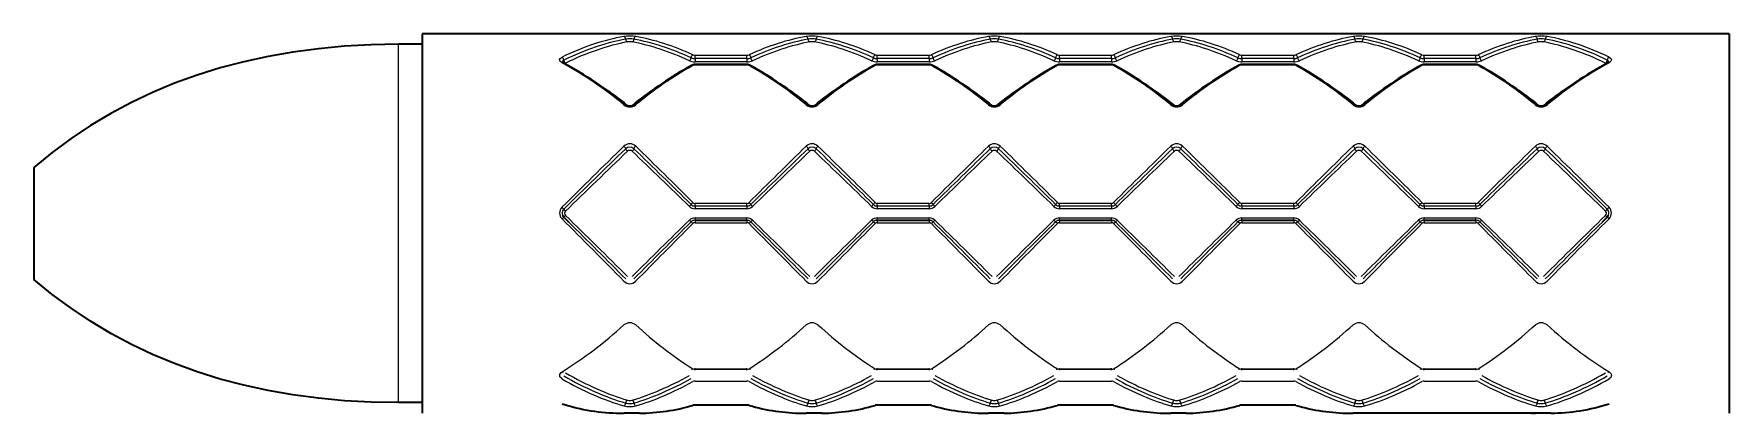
# Model space of a CAD drawing. Extents: x 383 to 866, y 155 to 681.
# Drawn here: x 636.1 to 696.6, y 413.2 to 426.7 of the extents above; entities that cross this region are included whole.
import ezdxf

# ---------------------------------------------------------------- set-up
doc = ezdxf.new("R2010")
doc.units = 0

msp = doc.modelspace()

# ---------------------------------------------------------------- linework, layer by layer
at = {"color": 7, "lineweight": 13, "ltscale": 0.160861}
msp.add_line((649.147, 419.897), (649.147, 426.332), dxfattribs=at)
at = {"color": 7, "lineweight": 35, "ltscale": 0.021251}
for p, q in [((649.997, 426.332), (649.147, 426.332)), ((649.997, 413.532), (649.147, 413.532))]:
    msp.add_line(p, q, dxfattribs=at)
at = {"color": 7, "lineweight": 35, "ltscale": 0.33875}
msp.add_line((649.997, 426.707), (649.997, 413.157), dxfattribs=at)
at = {"color": 7, "lineweight": 35}
msp.add_line((696.597, 426.707), (649.997, 426.707), dxfattribs=at)
at = {"color": 7, "lineweight": 35, "ltscale": 0.000636292}
msp.add_line((649.997, 426.357), (649.997, 426.331), dxfattribs=at)
at = {"color": 7, "lineweight": 35, "ltscale": 0.201769}
msp.add_line((696.597, 426.707), (696.597, 418.636), dxfattribs=at)
at = {"color": 7, "lineweight": 13, "ltscale": 0.000490646}
msp.add_line((655.023, 425.76), (655.041, 425.77), dxfattribs=at)
at = {"color": 7, "lineweight": 13, "ltscale": 0.00027559}
msp.add_line((655.093, 425.658), (655.102, 425.663), dxfattribs=at)
at = {"color": 7, "lineweight": 13, "ltscale": 0.046191}
for p, q in [((659.723, 425.942), (661.571, 425.942)), ((661.571, 425.823), (659.723, 425.823)), ((661.571, 425.705), (659.723, 425.705)), ((661.571, 425.592), (659.723, 425.592)), ((666.223, 425.942), (668.071, 425.942)), ((668.071, 425.823), (666.223, 425.823)), ((668.071, 425.705), (666.223, 425.705)), ((668.071, 425.592), (666.223, 425.592)), ((672.723, 425.942), (674.571, 425.942)), ((674.571, 425.823), (672.723, 425.823)), ((674.571, 425.705), (672.723, 425.705)), ((674.571, 425.592), (672.723, 425.592)), ((679.223, 425.942), (681.071, 425.942)), ((681.071, 425.823), (679.223, 425.823)), ((681.071, 425.705), (679.223, 425.705)), ((681.071, 425.592), (679.223, 425.592)), ((685.723, 425.942), (687.571, 425.942)), ((687.571, 425.823), (685.723, 425.823)), ((687.571, 425.705), (685.723, 425.705)), ((687.571, 425.592), (685.723, 425.592)), ((661.571, 420.65), (659.723, 420.65)), ((661.571, 420.553), (659.723, 420.553)), ((661.571, 420.459), (659.723, 420.459)), ((659.723, 420.133), (661.571, 420.133)), ((668.071, 420.65), (666.223, 420.65)), ((668.071, 420.553), (666.223, 420.553)), ((668.071, 420.459), (666.223, 420.459)), ((666.223, 420.133), (668.071, 420.133)), ((674.571, 420.65), (672.723, 420.65)), ((674.571, 420.553), (672.723, 420.553)), ((674.571, 420.459), (672.723, 420.459)), ((672.723, 420.133), (674.571, 420.133)), ((681.071, 420.65), (679.223, 420.65)), ((681.071, 420.553), (679.223, 420.553)), ((681.071, 420.459), (679.223, 420.459)), ((679.223, 420.133), (681.071, 420.133)), ((687.571, 420.65), (685.723, 420.65)), ((687.571, 420.553), (685.723, 420.553)), ((687.571, 420.459), (685.723, 420.459)), ((685.723, 420.133), (687.571, 420.133)), ((659.723, 419.96), (661.571, 419.96)), ((666.223, 419.96), (668.071, 419.96)), ((672.723, 419.96), (674.571, 419.96)), ((679.223, 419.96), (681.071, 419.96)), ((685.723, 419.96), (687.571, 419.96)), ((659.723, 414.742), (661.571, 414.742)), ((661.571, 414.716), (659.723, 414.716)), ((666.223, 414.742), (668.071, 414.742)), ((668.071, 414.716), (666.223, 414.716)), ((672.723, 414.742), (674.571, 414.742)), ((674.571, 414.716), (672.723, 414.716)), ((679.223, 414.742), (681.071, 414.742)), ((681.071, 414.716), (679.223, 414.716)), ((685.723, 414.742), (687.571, 414.742)), ((687.571, 414.716), (685.723, 414.716)), ((659.723, 414.303), (661.571, 414.303)), ((666.223, 414.303), (668.071, 414.303)), ((672.723, 414.303), (674.571, 414.303)), ((679.223, 414.303), (681.071, 414.303)), ((685.723, 414.303), (687.571, 414.303))]:
    msp.add_line(p, q, dxfattribs=at)
at = {"color": 7, "lineweight": 13, "ltscale": 0.002993}
for p, q in [((659.723, 425.822), (659.723, 425.942)), ((661.571, 425.822), (661.571, 425.942)), ((666.223, 425.822), (666.223, 425.942)), ((668.071, 425.822), (668.071, 425.942)), ((672.723, 425.822), (672.723, 425.942)), ((674.571, 425.822), (674.571, 425.942)), ((679.223, 425.822), (679.223, 425.942)), ((681.071, 425.822), (681.071, 425.942)), ((685.723, 425.822), (685.723, 425.942)), ((687.571, 425.822), (687.571, 425.942))]:
    msp.add_line(p, q, dxfattribs=at)
at = {"color": 7, "lineweight": 13, "ltscale": 0.002954}
for p, q in [((659.723, 425.823), (659.723, 425.705)), ((661.571, 425.823), (661.571, 425.705)), ((666.223, 425.823), (666.223, 425.705)), ((668.071, 425.823), (668.071, 425.705)), ((672.723, 425.823), (672.723, 425.705)), ((674.571, 425.823), (674.571, 425.705)), ((679.223, 425.823), (679.223, 425.705)), ((681.071, 425.823), (681.071, 425.705)), ((685.723, 425.823), (685.723, 425.705)), ((687.571, 425.823), (687.571, 425.705))]:
    msp.add_line(p, q, dxfattribs=at)
at = {"color": 7, "lineweight": 13, "ltscale": 0.000361633}
for p, q in [((659.723, 425.607), (659.723, 425.592)), ((661.571, 425.607), (661.571, 425.592)), ((666.223, 425.607), (666.223, 425.592)), ((668.071, 425.607), (668.071, 425.592)), ((672.723, 425.607), (672.723, 425.592)), ((674.571, 425.607), (674.571, 425.592)), ((679.223, 425.607), (679.223, 425.592)), ((681.071, 425.607), (681.071, 425.592)), ((685.723, 425.607), (685.723, 425.592)), ((687.571, 425.607), (687.571, 425.592))]:
    msp.add_line(p, q, dxfattribs=at)
at = {"color": 7, "lineweight": 35, "ltscale": 0.046191}
for p, q in [((661.571, 425.607), (659.723, 425.607)), ((668.071, 425.607), (666.223, 425.607)), ((674.571, 425.607), (672.723, 425.607)), ((681.071, 425.607), (679.223, 425.607)), ((687.571, 425.607), (685.723, 425.607)), ((659.723, 420.048), (661.571, 420.048)), ((666.223, 420.048), (668.071, 420.048)), ((672.723, 420.048), (674.571, 420.048)), ((679.223, 420.048), (681.071, 420.048)), ((685.723, 420.048), (687.571, 420.048)), ((661.571, 413.445), (659.723, 413.445)), ((668.071, 413.445), (666.223, 413.445)), ((674.571, 413.445), (672.723, 413.445)), ((681.071, 413.445), (679.223, 413.445))]:
    msp.add_line(p, q, dxfattribs=at)
at = {"color": 7, "lineweight": 13, "ltscale": 0.000276926}
msp.add_line((692.191, 425.663), (692.201, 425.658), dxfattribs=at)
at = {"color": 7, "lineweight": 13, "ltscale": 0.000491985}
msp.add_line((692.253, 425.77), (692.27, 425.76), dxfattribs=at)
at = {"color": 7, "lineweight": 13, "ltscale": 0.000250542}
for p, q in [((657.307, 424.144), (657.315, 424.15)), ((663.807, 424.144), (663.815, 424.15)), ((670.307, 424.144), (670.315, 424.15)), ((676.807, 424.144), (676.815, 424.15)), ((683.307, 424.144), (683.315, 424.15)), ((689.807, 424.144), (689.815, 424.15))]:
    msp.add_line(p, q, dxfattribs=at)
at = {"color": 7, "lineweight": 13, "ltscale": 0.000713361}
for p, q in [((657.34, 424.135), (657.315, 424.15)), ((663.84, 424.135), (663.815, 424.15)), ((670.34, 424.135), (670.315, 424.15)), ((676.84, 424.135), (676.815, 424.15)), ((683.34, 424.135), (683.315, 424.15)), ((689.84, 424.135), (689.815, 424.15))]:
    msp.add_line(p, q, dxfattribs=at)
at = {"color": 7, "lineweight": 13, "ltscale": 0.000712056}
for p, q in [((657.478, 424.15), (657.454, 424.135)), ((663.978, 424.15), (663.954, 424.135)), ((670.478, 424.15), (670.454, 424.135)), ((676.978, 424.15), (676.954, 424.135)), ((683.478, 424.15), (683.454, 424.135)), ((689.978, 424.15), (689.954, 424.135))]:
    msp.add_line(p, q, dxfattribs=at)
at = {"color": 7, "lineweight": 13, "ltscale": 0.000251807}
for p, q in [((657.486, 424.144), (657.478, 424.15)), ((663.986, 424.144), (663.978, 424.15)), ((670.486, 424.144), (670.478, 424.15)), ((676.986, 424.144), (676.978, 424.15)), ((683.486, 424.144), (683.478, 424.15)), ((689.986, 424.144), (689.978, 424.15))]:
    msp.add_line(p, q, dxfattribs=at)
at = {"color": 7, "lineweight": 35, "ltscale": 0.099999}
msp.add_line((636.147, 421.932), (636.147, 417.932), dxfattribs=at)
at = {"color": 7, "lineweight": 13, "ltscale": 0.002161}
msp.add_line((654.979, 420.099), (655.04, 420.159), dxfattribs=at)
at = {"color": 7, "lineweight": 13, "ltscale": 0.000646386}
msp.add_line((655.04, 420.443), (655.023, 420.423), dxfattribs=at)
at = {"color": 7, "lineweight": 35, "ltscale": 0.000645815}
msp.add_line((655.04, 420.159), (655.023, 420.178), dxfattribs=at)
at = {"color": 7, "lineweight": 35, "ltscale": 0.006178}
msp.add_line((655.04, 420.159), (655.216, 419.985), dxfattribs=at)
at = {"color": 7, "lineweight": 13, "ltscale": 0.002423}
for p, q in [((659.723, 420.553), (659.723, 420.65)), ((661.571, 420.553), (661.571, 420.65)), ((666.223, 420.553), (666.223, 420.65)), ((668.071, 420.553), (668.071, 420.65)), ((672.723, 420.553), (672.723, 420.65)), ((674.571, 420.553), (674.571, 420.65)), ((679.223, 420.553), (679.223, 420.65)), ((681.071, 420.553), (681.071, 420.65)), ((685.723, 420.553), (685.723, 420.65)), ((687.571, 420.553), (687.571, 420.65))]:
    msp.add_line(p, q, dxfattribs=at)
at = {"color": 7, "lineweight": 13, "ltscale": 0.002366}
for p, q in [((659.723, 420.554), (659.723, 420.459)), ((661.571, 420.554), (661.571, 420.459)), ((666.223, 420.554), (666.223, 420.459)), ((668.071, 420.554), (668.071, 420.459)), ((672.723, 420.554), (672.723, 420.459)), ((674.571, 420.554), (674.571, 420.459)), ((679.223, 420.554), (679.223, 420.459)), ((681.071, 420.554), (681.071, 420.459)), ((685.723, 420.554), (685.723, 420.459)), ((687.571, 420.554), (687.571, 420.459))]:
    msp.add_line(p, q, dxfattribs=at)
at = {"color": 7, "lineweight": 13, "ltscale": 0.002132}
for p, q in [((659.723, 420.048), (659.723, 420.133)), ((661.571, 420.048), (661.571, 420.133)), ((666.223, 420.048), (666.223, 420.133)), ((668.071, 420.048), (668.071, 420.133)), ((672.723, 420.048), (672.723, 420.133)), ((674.571, 420.048), (674.571, 420.133)), ((679.223, 420.048), (679.223, 420.133)), ((681.071, 420.048), (681.071, 420.133)), ((685.723, 420.048), (685.723, 420.133)), ((687.571, 420.048), (687.571, 420.133))]:
    msp.add_line(p, q, dxfattribs=at)
at = {"color": 7, "lineweight": 35, "ltscale": 0.006177}
msp.add_line((692.078, 419.985), (692.253, 420.159), dxfattribs=at)
at = {"color": 7, "lineweight": 13, "ltscale": 0.000647399}
msp.add_line((692.27, 420.423), (692.253, 420.443), dxfattribs=at)
at = {"color": 7, "lineweight": 35, "ltscale": 0.000646829}
msp.add_line((692.27, 420.178), (692.253, 420.159), dxfattribs=at)
at = {"color": 7, "lineweight": 13, "ltscale": 0.002162}
msp.add_line((692.315, 420.099), (692.253, 420.159), dxfattribs=at)
at = {"color": 7, "lineweight": 13, "ltscale": 0.159136}
msp.add_line((649.147, 413.532), (649.147, 419.897), dxfattribs=at)
at = {"color": 7, "lineweight": 13, "ltscale": 0.002172}
for p, q in [((659.582, 419.99), (659.52, 420.051)), ((666.082, 419.99), (666.02, 420.051)), ((672.582, 419.99), (672.52, 420.051)), ((679.082, 419.99), (679.02, 420.051)), ((685.582, 419.99), (685.52, 420.051))]:
    msp.add_line(p, q, dxfattribs=at)
at = {"color": 7, "lineweight": 13, "ltscale": 0.0022}
msp.add_line((659.644, 419.927), (659.582, 419.99), dxfattribs=at)
at = {"color": 7, "lineweight": 13, "ltscale": 0.00219}
for p, q in [((659.723, 420.048), (659.723, 419.96)), ((661.571, 420.048), (661.571, 419.96)), ((666.223, 420.048), (666.223, 419.96)), ((668.071, 420.048), (668.071, 419.96)), ((672.723, 420.048), (672.723, 419.96)), ((674.571, 420.048), (674.571, 419.96)), ((679.223, 420.048), (679.223, 419.96)), ((681.071, 420.048), (681.071, 419.96)), ((685.723, 420.048), (685.723, 419.96)), ((687.571, 420.048), (687.571, 419.96))]:
    msp.add_line(p, q, dxfattribs=at)
at = {"color": 7, "lineweight": 13, "ltscale": 0.002202}
for p, q in [((661.649, 419.927), (661.711, 419.99)), ((668.149, 419.927), (668.211, 419.99)), ((674.649, 419.927), (674.711, 419.99)), ((681.149, 419.927), (681.211, 419.99)), ((687.649, 419.927), (687.711, 419.99))]:
    msp.add_line(p, q, dxfattribs=at)
at = {"color": 7, "lineweight": 13, "ltscale": 0.002171}
for p, q in [((661.711, 419.99), (661.773, 420.051)), ((668.211, 419.99), (668.273, 420.051)), ((674.711, 419.99), (674.773, 420.051)), ((681.211, 419.99), (681.273, 420.051)), ((687.711, 419.99), (687.773, 420.051))]:
    msp.add_line(p, q, dxfattribs=at)
at = {"color": 7, "lineweight": 13, "ltscale": 0.002201}
for p, q in [((666.144, 419.927), (666.082, 419.99)), ((672.644, 419.927), (672.582, 419.99)), ((679.144, 419.927), (679.082, 419.99)), ((685.644, 419.927), (685.582, 419.99))]:
    msp.add_line(p, q, dxfattribs=at)
at = {"color": 7, "lineweight": 35, "ltscale": 0.13698}
msp.add_line((696.597, 418.636), (696.597, 413.157), dxfattribs=at)
at = {"color": 7, "lineweight": 13, "ltscale": 0.000469971}
for p, q in [((659.723, 414.742), (659.723, 414.761)), ((661.571, 414.742), (661.571, 414.761)), ((666.223, 414.742), (666.223, 414.761)), ((668.071, 414.742), (668.071, 414.761)), ((672.723, 414.742), (672.723, 414.761)), ((674.571, 414.742), (674.571, 414.761)), ((679.223, 414.742), (679.223, 414.761)), ((681.071, 414.742), (681.071, 414.761)), ((685.723, 414.742), (685.723, 414.761)), ((687.571, 414.742), (687.571, 414.761))]:
    msp.add_line(p, q, dxfattribs=at)
at = {"color": 7, "lineweight": 13, "ltscale": 0.000506592}
for p, q in [((659.723, 414.696), (659.723, 414.716)), ((661.571, 414.696), (661.571, 414.716)), ((666.223, 414.696), (666.223, 414.716)), ((668.071, 414.696), (668.071, 414.716)), ((672.723, 414.696), (672.723, 414.716)), ((674.571, 414.696), (674.571, 414.716)), ((679.223, 414.696), (679.223, 414.716)), ((681.071, 414.696), (681.071, 414.716)), ((685.723, 414.696), (685.723, 414.716)), ((687.571, 414.696), (687.571, 414.716))]:
    msp.add_line(p, q, dxfattribs=at)
at = {"color": 7, "lineweight": 13, "ltscale": 0.003365}
for p, q in [((657.053, 413.157), (657.188, 413.158)), ((663.553, 413.157), (663.688, 413.158)), ((670.053, 413.157), (670.188, 413.158)), ((676.553, 413.157), (676.688, 413.158)), ((683.053, 413.157), (683.188, 413.158))]:
    msp.add_line(p, q, dxfattribs=at)
at = {"color": 7, "lineweight": 35, "ltscale": 0.003414}
for p, q in [((657.053, 413.157), (657.19, 413.158)), ((663.553, 413.157), (663.69, 413.158)), ((670.053, 413.157), (670.19, 413.158)), ((676.553, 413.157), (676.69, 413.158)), ((683.053, 413.157), (683.19, 413.158)), ((689.553, 413.157), (689.69, 413.158))]:
    msp.add_line(p, q, dxfattribs=at)
at = {"color": 7, "lineweight": 35, "ltscale": 0.003415}
for p, q in [((657.74, 413.157), (657.604, 413.158)), ((664.24, 413.157), (664.104, 413.158)), ((670.74, 413.157), (670.604, 413.158)), ((677.24, 413.157), (677.104, 413.158)), ((683.74, 413.157), (683.604, 413.158)), ((690.24, 413.157), (690.104, 413.158))]:
    msp.add_line(p, q, dxfattribs=at)
at = {"color": 7, "lineweight": 13, "ltscale": 0.003366}
for p, q in [((657.606, 413.158), (657.74, 413.157)), ((664.106, 413.158), (664.24, 413.157)), ((670.606, 413.158), (670.74, 413.157)), ((677.106, 413.158), (677.24, 413.157)), ((683.606, 413.158), (683.74, 413.157))]:
    msp.add_line(p, q, dxfattribs=at)
at = {"color": 7, "lineweight": 35, "ltscale": 0.1625}
msp.add_line((690.24, 413.157), (683.74, 413.157), dxfattribs=at)
at = {"color": 7, "lineweight": 13}
for points in [[(649.147, 426.332), (647.837, 426.3), (646.548, 426.204), (645.282, 426.04), (644.042, 425.807), (642.833, 425.502), (642.24, 425.322), (641.656, 425.124), (640.892, 424.831), (640.145, 424.505), (639.415, 424.145), (638.553, 423.663), (637.72, 423.133), (636.917, 422.555), (636.147, 421.932)], [(654.979, 425.667), (654.913, 425.721), (654.896, 425.753), (654.894, 425.788), (654.909, 425.822), (654.979, 425.877)], [(692.315, 425.877), (692.369, 425.841), (692.387, 425.819), (692.4, 425.785), (692.396, 425.749), (692.385, 425.726), (692.315, 425.667)], [(654.979, 414.381), (654.907, 414.45), (654.897, 414.532), (654.951, 414.609), (654.979, 414.629)], [(692.315, 414.629), (692.387, 414.556), (692.4, 414.515), (692.396, 414.473), (692.376, 414.433), (692.315, 414.381)]]:
    msp.add_lwpolyline(points, dxfattribs=at)
at = {"color": 7, "lineweight": 35}
for points in [[(649.147, 426.332), (648.174, 426.314), (647.223, 426.263), (646.293, 426.177), (645.385, 426.056), (644.497, 425.902), (643.631, 425.712), (642.787, 425.489), (641.964, 425.231), (641.162, 424.939), (640.381, 424.612), (639.622, 424.252), (638.885, 423.856), (638.168, 423.427), (637.473, 422.963), (636.799, 422.464), (636.147, 421.932)], [(649.147, 413.532), (648.174, 413.549), (647.223, 413.601), (646.293, 413.687), (645.385, 413.807), (644.497, 413.962), (643.631, 414.151), (642.787, 414.374), (641.964, 414.632), (641.162, 414.924), (640.381, 415.251), (639.622, 415.612), (638.885, 416.007), (638.168, 416.437), (637.473, 416.901), (636.799, 417.399), (636.147, 417.932)]]:
    msp.add_lwpolyline(points, dxfattribs=at)
at = {"color": 7, "lineweight": 13}
for centre, radius, start, end in [((657.397, 425.077), 1.551, 82.253, 97.747), ((657.397, 425.477), 1.05, 82.05251, 97.94741), ((657.397, 425.883), 0.543, 81.39138, 98.60853), ((663.897, 425.077), 1.551, 82.253, 97.747), ((663.897, 425.477), 1.05, 82.05251, 97.94741), ((663.897, 425.884), 0.543, 81.38454, 98.61538), ((670.397, 425.077), 1.551, 82.253, 97.747), ((670.397, 425.477), 1.05, 82.05251, 97.94741), ((670.397, 425.883), 0.543, 81.39342, 98.60651), ((676.897, 425.077), 1.551, 82.253, 97.747), ((676.897, 425.477), 1.05, 82.05251, 97.94741), ((676.897, 425.883), 0.543, 81.39342, 98.60651), ((683.397, 425.077), 1.551, 82.253, 97.747), ((683.397, 425.477), 1.05, 82.05251, 97.94741), ((683.397, 425.883), 0.543, 81.39342, 98.60651), ((689.897, 425.077), 1.551, 82.253, 97.747), ((689.897, 425.477), 1.05, 82.05251, 97.94741), ((689.897, 425.883), 0.543, 81.39138, 98.60853), ((654.911, 425.768), 0.129, 0.74084, 58.42019), ((655.003, 425.631), 0.0435, 67.19322, 123.59701), ((648.759, 414.143), 13.096, 49.93946, 61.64339), ((655.06, 425.688), 0.0805, 117.02693, 170.81623), ((655.143, 425.766), 0.12, 182.82252, 245.3125), ((655.171, 425.774), 0.131, 181.75748, 238.04499), ((655.123, 425.607), 0.0588, 120.53989, 144.93104), ((666.102, 414.049), 13.212, 119.26524, 130.02303), ((659.713, 426.204), 0.499, 247.27184, 271.13399), ((659.454, 425.853), 0.128, 301.40753, 358.74276), ((659.709, 425.849), 0.127, 121.02142, 179.76125), ((659.716, 426.169), 0.346, 247.24396, 271.15586), ((659.619, 425.538), 0.0437, 54.89148, 113.02738), ((659.719, 426.138), 0.196, 247.57664, 271.19538), ((659.719, 425.425), 0.167, 88.68098, 116.70605), ((661.575, 426.138), 0.196, 268.80461, 292.42339), ((661.578, 426.169), 0.346, 268.84413, 292.75596), ((661.581, 426.205), 0.5, 268.86268, 292.71121), ((661.574, 425.425), 0.167, 63.29398, 91.31901), ((661.585, 425.849), 0.127, 0.23875, 58.97854), ((661.675, 425.538), 0.0437, 66.97257, 125.10848), ((655.191, 414.049), 13.212, 49.97697, 60.73475), ((661.84, 425.853), 0.128, 181.25708, 238.59105), ((672.602, 414.049), 13.212, 119.26524, 130.02303), ((666.213, 426.204), 0.499, 247.27183, 271.13399), ((665.954, 425.853), 0.128, 301.40753, 358.74276), ((666.209, 425.849), 0.127, 121.02142, 179.76125), ((666.216, 426.169), 0.346, 247.24396, 271.15586), ((666.119, 425.538), 0.0437, 54.89148, 113.02738), ((666.219, 426.138), 0.196, 247.59353, 271.19906), ((666.219, 425.425), 0.167, 88.68518, 116.72405), ((668.075, 426.138), 0.196, 268.80093, 292.40649), ((668.078, 426.169), 0.346, 268.84413, 292.75596), ((668.081, 426.205), 0.5, 268.86268, 292.71121), ((668.074, 425.425), 0.167, 63.29398, 91.31901), ((668.085, 425.849), 0.127, 0.23875, 58.97854), ((668.175, 425.538), 0.0437, 66.97257, 125.10848), ((661.691, 414.049), 13.212, 49.97697, 60.73475), ((668.34, 425.853), 0.128, 181.25708, 238.59105), ((679.102, 414.049), 13.212, 119.26524, 130.02303), ((672.713, 426.204), 0.499, 247.27183, 271.13399), ((672.454, 425.853), 0.128, 301.40753, 358.74276), ((672.709, 425.849), 0.127, 121.02142, 179.76125), ((672.716, 426.169), 0.346, 247.24396, 271.15586), ((672.619, 425.538), 0.0437, 54.89148, 113.02738), ((672.719, 426.138), 0.196, 247.59353, 271.19906), ((672.719, 425.425), 0.167, 88.68098, 116.70606), ((674.575, 426.138), 0.196, 268.80093, 292.40649), ((674.578, 426.169), 0.346, 268.84413, 292.75596), ((674.581, 426.205), 0.5, 268.86268, 292.71121), ((674.574, 425.425), 0.167, 63.29398, 91.31901), ((674.585, 425.849), 0.127, 0.23875, 58.97854), ((674.675, 425.538), 0.0437, 66.97257, 125.10848), ((668.191, 414.049), 13.212, 49.97697, 60.73475), ((674.84, 425.853), 0.128, 181.25708, 238.59105), ((685.602, 414.049), 13.212, 119.26524, 130.02303), ((679.213, 426.204), 0.499, 247.27183, 271.13399), ((678.954, 425.853), 0.128, 301.40754, 358.74276), ((679.209, 425.849), 0.127, 121.02142, 179.76125), ((679.216, 426.169), 0.346, 247.24395, 271.15586), ((679.119, 425.538), 0.0437, 54.89148, 113.02738), ((679.219, 426.138), 0.196, 247.59353, 271.19906), ((679.219, 425.425), 0.167, 88.68098, 116.70606), ((681.075, 426.138), 0.196, 268.80461, 292.42339), ((681.078, 426.169), 0.346, 268.84413, 292.75597), ((681.081, 426.204), 0.499, 268.86611, 292.72736), ((681.074, 425.425), 0.167, 63.29398, 91.31901), ((681.085, 425.849), 0.127, 0.23875, 58.97853), ((681.175, 425.538), 0.0437, 66.97257, 125.10848), ((674.691, 414.049), 13.212, 49.97697, 60.73475), ((681.34, 425.853), 0.128, 181.25708, 238.59105), ((692.102, 414.049), 13.212, 119.26524, 130.02303), ((685.713, 426.204), 0.499, 247.27183, 271.13399), ((685.454, 425.853), 0.128, 301.40754, 358.74276), ((685.709, 425.849), 0.127, 121.02143, 179.76125), ((685.716, 426.169), 0.346, 247.24395, 271.15586), ((685.619, 425.538), 0.0437, 54.89148, 113.02738), ((685.719, 426.138), 0.196, 247.59353, 271.19906), ((685.719, 425.425), 0.167, 88.68098, 116.70606), ((687.575, 426.138), 0.196, 268.80093, 292.4065), ((687.578, 426.169), 0.346, 268.84413, 292.75597), ((687.581, 426.205), 0.5, 268.86339, 292.71462), ((687.574, 425.425), 0.167, 63.29397, 91.31901), ((687.585, 425.849), 0.127, 0.23875, 58.97853), ((687.675, 425.538), 0.0437, 66.97257, 125.10848), ((681.191, 414.049), 13.212, 49.97697, 60.73475), ((687.84, 425.853), 0.128, 181.25708, 238.59105), ((698.535, 414.143), 13.096, 118.35659, 130.06054), ((692.122, 425.774), 0.131, 301.95557, 358.24258), ((692.151, 425.766), 0.12, 294.6875, 357.17749), ((692.171, 425.607), 0.0588, 35.00229, 59.39543), ((692.382, 425.768), 0.129, 121.57981, 179.25916), ((692.235, 425.69), 0.078, 5.16678, 63.53593), ((692.291, 425.631), 0.0435, 56.40288, 112.80671), ((648.89, 413.642), 13.469, 51.27581, 56.03312), ((665.904, 413.642), 13.469, 123.96602, 128.7242), ((655.39, 413.642), 13.469, 51.27579, 56.03407), ((672.404, 413.642), 13.469, 123.96602, 128.7242), ((661.89, 413.642), 13.469, 51.27579, 56.03407), ((678.904, 413.642), 13.469, 123.96602, 128.7242), ((668.39, 413.642), 13.469, 51.27579, 56.03407), ((685.404, 413.642), 13.469, 123.96602, 128.7242), ((674.89, 413.642), 13.469, 51.27579, 56.03407), ((691.904, 413.642), 13.469, 123.96602, 128.7242), ((681.39, 413.642), 13.469, 51.27579, 56.03407), ((698.404, 413.642), 13.469, 123.96702, 128.72418), ((657.397, 424.438), 0.344, 232.42843, 307.57157), ((663.897, 424.438), 0.344, 232.42843, 307.57157), ((670.397, 424.438), 0.344, 232.42843, 307.57157), ((676.897, 424.438), 0.344, 232.42843, 307.57157), ((683.397, 424.438), 0.344, 232.42843, 307.57157), ((689.897, 424.438), 0.344, 232.42843, 307.57157), ((850.925, 224.352), 277.262, 134.32701, 134.96869), ((881.549, 190.875), 322.502, 134.06635, 134.61561), ((657.397, 422.472), 0.306, 46.82509, 133.17615), ((657.397, 422.447), 0.214, 47.22975, 132.77147), ((657.397, 422.425), 0.12, 47.47434, 132.52566), ((434.217, 191.873), 321.109, 45.42564, 45.93446), ((464.776, 225.273), 275.969, 45.07947, 45.67404), ((856.493, 225.299), 275.933, 134.32593, 134.92058), ((886.995, 191.956), 320.992, 134.06544, 134.57447), ((663.897, 422.472), 0.306, 46.82509, 133.17615), ((663.897, 422.447), 0.214, 47.22975, 132.77147), ((440.717, 191.873), 321.109, 45.42564, 45.93446), ((471.276, 225.273), 275.969, 45.07947, 45.67404), ((862.993, 225.299), 275.933, 134.32593, 134.92058), ((893.495, 191.956), 320.992, 134.06544, 134.57447), ((670.397, 422.472), 0.306, 46.82509, 133.17615), ((670.397, 422.447), 0.214, 47.22975, 132.77147), ((670.397, 422.425), 0.12, 47.47434, 132.52566), ((447.217, 191.873), 321.109, 45.42564, 45.93446), ((477.776, 225.273), 275.969, 45.07947, 45.67404), ((869.493, 225.299), 275.933, 134.32593, 134.92058), ((899.995, 191.956), 320.992, 134.06544, 134.57447), ((676.897, 422.472), 0.306, 46.82509, 133.17615), ((676.897, 422.447), 0.214, 47.23585, 132.76537), ((676.897, 422.425), 0.12, 47.47576, 132.52423), ((453.717, 191.873), 321.109, 45.42563, 45.93446), ((484.276, 225.273), 275.969, 45.07947, 45.67404), ((875.993, 225.299), 275.933, 134.32593, 134.92058), ((906.495, 191.956), 320.992, 134.06544, 134.57447), ((683.397, 422.472), 0.306, 46.82509, 133.17615), ((683.397, 422.447), 0.214, 47.23585, 132.76537), ((683.397, 422.425), 0.12, 47.47576, 132.52423), ((460.217, 191.873), 321.109, 45.42563, 45.93446), ((490.776, 225.273), 275.969, 45.07947, 45.67404), ((882.493, 225.299), 275.933, 134.32593, 134.92058), ((912.995, 191.956), 320.992, 134.06544, 134.57447), ((689.897, 422.472), 0.306, 46.82509, 133.17615), ((689.897, 422.447), 0.214, 47.23585, 132.76537), ((689.897, 422.425), 0.12, 47.47576, 132.52423), ((465.735, 190.864), 322.517, 45.38441, 45.93365), ((496.351, 224.334), 277.287, 45.03135, 45.67297), ((924.234, 144.179), 385.636, 133.80054, 134.25786), ((391.846, 145.512), 383.785, 45.77641, 46.20033), ((929.412, 145.549), 383.733, 133.79965, 134.22363), ((663.897, 422.425), 0.12, 47.46958, 132.53042), ((398.346, 145.512), 383.785, 45.77641, 46.20033), ((935.912, 145.549), 383.733, 133.79965, 134.22363), ((404.846, 145.512), 383.785, 45.77641, 46.20033), ((942.412, 145.549), 383.733, 133.79965, 134.22363), ((411.346, 145.512), 383.785, 45.77641, 46.20033), ((948.912, 145.549), 383.733, 133.79965, 134.22363), ((417.846, 145.512), 383.785, 45.77641, 46.20033), ((955.412, 145.549), 383.733, 133.79965, 134.22363), ((423.151, 144.273), 385.505, 45.74214, 46.19962), ((655.187, 420.306), 0.294, 135.16126, 224.84579), ((654.634, 420.136), 0.51, 36.99345, 47.49211), ((655.181, 420.301), 0.199, 142.07623, 201.27539), ((655.18, 420.301), 0.199, 141.99859, 201.32253), ((655.535, 420.838), 0.634, 218.60082, 226.93807), ((654.542, 420.737), 0.764, 310.80407, 317.20574), ((655.178, 420.296), 0.109, 134.0681, 225.93843), ((461.2, 221.385), 277.727, 45.07794, 45.71921), ((659.192, 420.901), 0.486, 312.37829, 323.43251), ((659.723, 420.75), 0.291, 225.90384, 270.08186), ((659.723, 419.843), 0.29, 89.92458, 134.23001), ((659.922, 420.373), 0.416, 131.87661, 144.96837), ((659.723, 420.754), 0.201, 225.44437, 270.01563), ((659.723, 420.762), 0.112, 225.02452, 269.95594), ((661.571, 420.762), 0.112, 270.04407, 314.976), ((661.571, 420.754), 0.201, 269.98438, 314.55575), ((661.571, 420.75), 0.291, 269.91809, 314.09592), ((661.571, 419.843), 0.29, 45.77065, 90.07565), ((661.371, 420.373), 0.416, 35.03208, 48.12397), ((662.102, 420.901), 0.486, 216.56738, 227.62171), ((665.692, 420.901), 0.486, 312.3783, 323.43251), ((666.223, 420.75), 0.291, 225.90384, 270.08186), ((666.223, 419.843), 0.29, 89.9243, 134.22915), ((666.422, 420.373), 0.416, 131.87661, 144.96837), ((666.223, 420.754), 0.201, 225.44437, 270.01563), ((666.223, 420.762), 0.112, 225.02452, 269.95594), ((668.071, 420.762), 0.112, 270.04407, 314.976), ((668.071, 420.754), 0.201, 269.98438, 314.55575), ((668.071, 420.75), 0.291, 269.91809, 314.09592), ((668.071, 419.843), 0.29, 45.77065, 90.07565), ((667.871, 420.373), 0.416, 35.03209, 48.12396), ((668.602, 420.901), 0.486, 216.56739, 227.62171), ((672.192, 420.901), 0.486, 312.3783, 323.43251), ((672.723, 420.75), 0.291, 225.90384, 270.08186), ((672.723, 419.843), 0.29, 89.9243, 134.22915), ((672.922, 420.373), 0.416, 131.87661, 144.96837), ((672.723, 420.754), 0.201, 225.44437, 270.01563), ((672.723, 420.762), 0.112, 225.02452, 269.95594), ((674.571, 420.762), 0.112, 270.04407, 314.976), ((674.571, 420.754), 0.201, 269.98438, 314.55575), ((674.571, 420.75), 0.291, 269.91809, 314.09592), ((674.571, 419.843), 0.29, 45.77065, 90.07565), ((674.371, 420.373), 0.416, 35.03209, 48.12396), ((675.102, 420.901), 0.486, 216.56739, 227.62171), ((678.692, 420.901), 0.486, 312.3783, 323.43251), ((679.223, 420.75), 0.291, 225.90384, 270.08186), ((679.223, 419.843), 0.29, 89.9243, 134.22915), ((679.422, 420.373), 0.416, 131.87661, 144.96837), ((679.223, 420.754), 0.201, 225.44437, 270.01563), ((679.223, 420.762), 0.112, 225.02452, 269.95594), ((681.071, 420.762), 0.112, 270.04407, 314.976), ((681.071, 420.754), 0.201, 269.98438, 314.55575), ((681.071, 420.75), 0.291, 269.91809, 314.09592), ((681.071, 419.843), 0.29, 45.77064, 90.07565), ((680.871, 420.373), 0.416, 35.03209, 48.12396), ((681.602, 420.901), 0.486, 216.56739, 227.62171), ((685.192, 420.901), 0.486, 312.3783, 323.4325), ((685.723, 420.75), 0.291, 225.90384, 270.08186), ((685.723, 419.843), 0.29, 89.9243, 134.22915), ((685.922, 420.373), 0.416, 131.87661, 144.96836), ((685.723, 420.754), 0.201, 225.44437, 270.01563), ((685.723, 420.762), 0.112, 225.02452, 269.95594), ((687.571, 420.762), 0.112, 270.04407, 314.976), ((687.571, 420.754), 0.201, 269.98438, 314.55575), ((687.571, 420.75), 0.291, 269.91809, 314.09592), ((687.571, 419.843), 0.29, 45.77064, 90.07565), ((687.371, 420.373), 0.416, 35.03209, 48.12396), ((688.102, 420.901), 0.486, 216.56739, 227.62171), ((886.097, 221.381), 277.733, 134.28081, 134.92205), ((691.758, 420.838), 0.634, 313.06204, 321.39926), ((692.115, 420.296), 0.109, 314.06265, 45.93088), ((692.752, 420.737), 0.764, 222.79433, 229.19604), ((692.656, 420.139), 0.505, 132.43947, 143.04449), ((692.113, 420.301), 0.199, 338.72475, 37.92332), ((692.114, 420.301), 0.199, 338.67756, 38.00139), ((692.107, 420.306), 0.294, 315.15368, 44.8297), ((380.023, 145.611), 388.516, 44.48814, 44.95117), ((429.196, 191.651), 321.281, 44.77869, 45.29175), ((852.201, 222.792), 275.748, 134.32736, 134.9236), ((885.673, 191.576), 321.387, 134.70718, 135.22126), ((932.183, 148.168), 384.878, 135.08204, 135.51343), ((659.723, 419.848), 0.2, 89.99713, 134.71386), ((659.723, 419.849), 0.111, 90.07324, 135.19743), ((661.571, 419.848), 0.2, 45.28622, 90.00287), ((661.57, 419.849), 0.111, 44.80308, 89.92676), ((389.114, 148.171), 384.873, 44.48658, 44.91797), ((435.645, 191.601), 321.352, 44.77873, 45.29287), ((469.092, 222.792), 275.748, 45.07631, 45.67255), ((858.706, 222.788), 275.754, 134.32746, 134.92368), ((892.165, 191.584), 321.376, 134.70716, 135.22126), ((938.666, 148.185), 384.853, 135.08203, 135.51344), ((666.223, 419.848), 0.2, 89.99713, 134.71386), ((666.223, 419.849), 0.111, 90.07324, 135.19743), ((668.071, 419.848), 0.2, 45.28622, 90.00287), ((668.07, 419.849), 0.111, 44.80308, 89.92676), ((395.614, 148.171), 384.873, 44.48658, 44.91797), ((442.145, 191.601), 321.352, 44.77873, 45.29287), ((475.592, 222.792), 275.748, 45.07631, 45.67255), ((865.206, 222.788), 275.754, 134.32746, 134.92368), ((898.665, 191.584), 321.376, 134.70716, 135.22126), ((945.166, 148.185), 384.853, 135.08203, 135.51344), ((672.723, 419.848), 0.2, 89.99713, 134.71386), ((672.723, 419.849), 0.111, 90.07324, 135.19743), ((674.571, 419.848), 0.2, 45.28622, 90.00287), ((674.57, 419.849), 0.111, 44.80308, 89.92676), ((402.114, 148.171), 384.873, 44.48658, 44.91797), ((448.645, 191.601), 321.352, 44.77873, 45.29287), ((482.092, 222.792), 275.748, 45.07631, 45.67255), ((871.706, 222.788), 275.754, 134.32746, 134.92368), ((905.165, 191.584), 321.376, 134.70716, 135.22126), ((951.666, 148.185), 384.853, 135.08203, 135.51344), ((679.223, 419.848), 0.2, 89.99713, 134.71386), ((679.223, 419.849), 0.111, 90.07324, 135.19743), ((681.071, 419.848), 0.2, 45.28622, 90.00287), ((681.07, 419.849), 0.111, 44.80308, 89.92676), ((408.614, 148.171), 384.873, 44.48658, 44.91797), ((455.145, 191.601), 321.352, 44.77873, 45.29287), ((488.592, 222.792), 275.748, 45.07631, 45.67255), ((878.197, 222.796), 275.743, 134.32735, 134.9236), ((911.665, 191.584), 321.376, 134.70716, 135.22126), ((958.166, 148.185), 384.853, 135.08203, 135.51344), ((685.723, 419.848), 0.2, 89.99713, 134.71386), ((685.723, 419.849), 0.111, 90.07324, 135.19743), ((687.571, 419.848), 0.2, 45.28622, 90.00287), ((687.57, 419.849), 0.111, 44.80308, 89.92676), ((415.114, 148.171), 384.873, 44.48658, 44.91797), ((461.645, 191.601), 321.352, 44.77873, 45.29287), ((495.092, 222.792), 275.748, 45.07631, 45.67255), ((918.118, 191.631), 321.309, 134.70828, 135.2213), ((967.306, 145.576), 388.565, 135.04888, 135.51184), ((657.397, 418.077), 0.296, 225.06004, 314.94127), ((663.897, 418.077), 0.296, 225.06004, 314.94127), ((670.397, 418.077), 0.296, 225.06004, 314.94127), ((676.897, 418.077), 0.296, 225.06004, 314.94127), ((683.397, 418.077), 0.296, 225.06004, 314.94127), ((689.897, 418.077), 0.296, 225.06004, 314.94127), ((646.566, 427.998), 15.796, 302.18144, 312.25375), ((657.397, 416.06), 0.323, 49.56741, 130.43372), ((668.31, 428.1), 15.927, 227.77653, 237.03822), ((652.984, 428.1), 15.927, 302.96176, 312.22349), ((663.897, 416.06), 0.323, 49.56741, 130.43372), ((674.81, 428.1), 15.927, 227.77653, 237.03822), ((659.484, 428.1), 15.927, 302.96176, 312.22349), ((670.397, 416.06), 0.323, 49.56741, 130.43372), ((681.31, 428.1), 15.927, 227.77653, 237.03824), ((665.984, 428.1), 15.927, 302.96176, 312.22349), ((676.897, 416.06), 0.323, 49.56741, 130.43372), ((687.81, 428.1), 15.927, 227.77653, 237.03824), ((672.484, 428.1), 15.927, 302.96176, 312.22349), ((683.397, 416.06), 0.323, 49.56741, 130.43372), ((694.31, 428.1), 15.927, 227.77653, 237.03824), ((678.984, 428.1), 15.927, 302.96176, 312.22349), ((689.897, 416.06), 0.323, 49.56741, 130.43372), ((700.728, 427.998), 15.796, 227.74625, 237.81853), ((659.614, 414.771), 0.0448, 247.31512, 311.563), ((659.72, 414.865), 0.148, 239.34542, 271.24929), ((661.574, 414.865), 0.148, 268.75065, 300.65502), ((661.68, 414.771), 0.0448, 228.43752, 292.68548), ((666.114, 414.771), 0.0448, 247.31512, 311.563), ((666.22, 414.865), 0.148, 239.34542, 271.24929), ((668.074, 414.865), 0.148, 268.75065, 300.65501), ((668.18, 414.771), 0.0448, 228.43752, 292.68548), ((672.614, 414.771), 0.0448, 247.31512, 311.563), ((672.72, 414.865), 0.148, 239.34542, 271.24929), ((674.574, 414.865), 0.148, 268.75065, 300.65501), ((674.68, 414.771), 0.0448, 228.43752, 292.68548), ((679.114, 414.771), 0.0448, 247.31512, 311.56299), ((679.22, 414.865), 0.148, 239.34543, 271.24929), ((681.074, 414.865), 0.148, 268.75065, 300.65501), ((681.18, 414.771), 0.0448, 228.43752, 292.68548), ((685.614, 414.771), 0.0448, 247.31512, 311.56299), ((685.72, 414.865), 0.148, 239.34543, 271.24929), ((687.574, 414.865), 0.148, 268.75065, 300.65501), ((687.68, 414.771), 0.0448, 228.43752, 292.68548), ((655.008, 414.663), 0.0444, 229.83822, 292.92776), ((659.719, 414.135), 0.167, 88.76543, 116.78337), ((661.574, 414.135), 0.167, 63.21701, 91.2345), ((666.219, 414.135), 0.167, 88.76545, 116.78337), ((668.074, 414.135), 0.167, 63.21701, 91.2345), ((672.719, 414.135), 0.167, 88.76545, 116.78337), ((674.574, 414.135), 0.167, 63.21702, 91.2345), ((679.219, 414.135), 0.167, 88.76545, 116.78337), ((681.074, 414.135), 0.167, 63.21702, 91.2345), ((685.719, 414.135), 0.167, 88.76545, 116.78337), ((687.574, 414.135), 0.167, 63.21702, 91.2345), ((692.286, 414.663), 0.0444, 247.0498, 310.14114), ((657.397, 414.137), 0.639, 256.86296, 283.13736), ((657.397, 413.949), 0.343, 256.29524, 283.70476), ((663.897, 414.137), 0.639, 256.86296, 283.13736), ((663.897, 413.949), 0.343, 256.29524, 283.70476), ((670.397, 414.137), 0.639, 256.85993, 283.14039), ((670.397, 413.949), 0.343, 256.29524, 283.70476), ((676.897, 414.137), 0.639, 256.86296, 283.13736), ((676.897, 413.949), 0.343, 256.29524, 283.70476), ((683.397, 414.137), 0.639, 256.86296, 283.13736), ((683.397, 413.949), 0.343, 256.29524, 283.70476), ((689.897, 414.136), 0.639, 256.84972, 283.15061), ((689.897, 413.949), 0.343, 256.29524, 283.70476), ((657.397, 414.318), 0.929, 256.98634, 283.01399), ((657.397, 404.606), 8.554, 88.59967, 91.40036), ((663.897, 414.318), 0.929, 256.98634, 283.01399), ((663.897, 404.606), 8.554, 88.59967, 91.40036), ((670.397, 414.318), 0.929, 256.98634, 283.01399), ((670.397, 404.606), 8.554, 88.59967, 91.40036), ((676.897, 414.318), 0.929, 256.98634, 283.01399), ((676.897, 404.606), 8.554, 88.59967, 91.40036), ((683.397, 414.318), 0.929, 256.98634, 283.01399), ((683.397, 404.606), 8.554, 88.59967, 91.40036), ((689.897, 414.318), 0.929, 256.98634, 283.01399)]:
    msp.add_arc(centre, radius, start, end, dxfattribs=at)
at = {"color": 7, "lineweight": 35}
for centre, radius, start, end in [((655.058, 425.759), 0.0967, 216.27554, 246.43907), ((648.814, 414.023), 13.198, 50.30771, 61.95096), ((666.043, 413.933), 13.308, 118.94952, 129.65575), ((659.719, 425.352), 0.255, 89.08828, 117.35878), ((661.575, 425.352), 0.255, 62.64781, 90.90053), ((655.25, 413.933), 13.308, 50.34427, 61.05044), ((672.543, 413.933), 13.308, 118.94952, 129.65575), ((666.219, 425.352), 0.255, 89.08828, 117.35878), ((668.075, 425.352), 0.255, 62.64781, 90.90053), ((661.75, 413.933), 13.308, 50.34427, 61.05044), ((679.043, 413.933), 13.308, 118.94952, 129.65575), ((672.719, 425.352), 0.255, 89.08828, 117.35878), ((674.575, 425.352), 0.255, 62.64781, 90.90053), ((668.25, 413.933), 13.308, 50.34427, 61.05043), ((685.543, 413.933), 13.308, 118.94952, 129.65575), ((679.219, 425.352), 0.255, 89.08828, 117.35878), ((681.075, 425.352), 0.255, 62.6478, 90.90053), ((674.75, 413.933), 13.308, 50.34427, 61.05043), ((692.043, 413.933), 13.308, 118.94952, 129.65575), ((685.719, 425.352), 0.255, 89.08828, 117.35878), ((687.575, 425.352), 0.255, 62.6478, 90.90053), ((681.25, 413.933), 13.308, 50.34427, 61.05043), ((698.48, 414.023), 13.198, 118.049, 129.69229), ((692.235, 425.759), 0.0967, 293.56179, 323.72423), ((657.397, 424.386), 0.257, 233.37923, 306.62076), ((663.897, 424.386), 0.257, 233.37923, 306.62076), ((670.397, 424.386), 0.257, 233.37923, 306.62076), ((676.897, 424.386), 0.257, 233.37923, 306.62076), ((683.397, 424.386), 0.257, 233.37923, 306.62076), ((689.897, 424.386), 0.257, 233.37925, 306.62076), ((655.181, 420.301), 0.2, 201.27149, 217.87939), ((692.112, 420.301), 0.2, 322.1206, 338.72861), ((657.117, 420.218), 7.062, 252.37976, 269.48428), ((690.177, 420.218), 7.062, 270.51572, 287.62021), ((657.397, 404.543), 8.618, 88.62306, 91.37695), ((657.687, 420.131), 6.976, 270.441, 286.29453), ((659.718, 413.141), 0.304, 89.10774, 104.13695), ((661.575, 413.141), 0.304, 75.86286, 90.89229), ((663.607, 420.131), 6.976, 253.70543, 269.55899), ((663.897, 404.543), 8.618, 88.62306, 91.37695), ((664.187, 420.131), 6.976, 270.441, 286.29453), ((666.218, 413.141), 0.304, 89.10774, 104.13695), ((668.075, 413.141), 0.304, 75.86286, 90.89229), ((670.107, 420.131), 6.976, 253.70543, 269.55899), ((670.397, 404.543), 8.618, 88.62306, 91.37695), ((670.687, 420.131), 6.976, 270.441, 286.29453), ((672.718, 413.141), 0.304, 89.10774, 104.13696), ((674.575, 413.141), 0.304, 75.86286, 90.89229), ((676.607, 420.131), 6.976, 253.70543, 269.55899), ((676.897, 404.543), 8.618, 88.62306, 91.37695), ((677.187, 420.131), 6.976, 270.441, 286.29454), ((679.218, 413.141), 0.304, 89.10774, 104.13696), ((681.075, 413.141), 0.304, 75.86285, 90.89229), ((683.107, 420.131), 6.976, 253.70543, 269.55899), ((683.397, 404.543), 8.618, 88.62306, 91.37695), ((689.897, 404.543), 8.618, 88.62306, 91.37696)]:
    msp.add_arc(centre, radius, start, end, dxfattribs=at)
at = {"color": 7, "lineweight": 13}
for centre, major_axis, ratio, start_param, end_param in [((654.888, 420.179), (5.781, 5.61), 0.577372, 0.705567, 1.046348), ((654.948, 420.167), (5.832, 5.526), 0.570825, 0.720136, 1.061004), ((655.009, 420.159), (5.88, 5.441), 0.564146, 0.734503, 1.075582), ((657.188, 426.527), (0.0151, -0.0867), 0.715909, 1.325831, 2.902853), ((657.315, 426.507), (0.0167, -0.0864), 0.713673, 4.460078, 6.018968), ((657.478, 426.507), (-0.0167, -0.0864), 0.713679, 0.26422, 1.823109), ((659.775, 420.201), (5.867, -5.398), 0.563781, 2.087865, 2.404273), ((657.606, 426.527), (-0.0151, -0.0867), 0.715909, 3.380332, 4.957355), ((659.832, 420.226), (5.815, -5.465), 0.570348, 2.100776, 2.417414), ((659.897, 420.219), (5.769, -5.568), 0.577128, 2.117276, 2.433284), ((661.396, 420.219), (5.769, 5.568), 0.577131, 0.708295, 1.024298), ((661.462, 420.23), (5.813, 5.461), 0.570326, 0.724447, 1.041183), ((661.518, 420.199), (5.867, 5.4), 0.563785, 0.737172, 1.053528), ((663.688, 426.527), (0.0151, -0.0867), 0.715909, 1.325831, 2.902853), ((663.815, 426.507), (0.0167, -0.0864), 0.713673, 4.460078, 6.018968), ((663.978, 426.507), (-0.0167, -0.0864), 0.713679, 0.26422, 1.823109), ((666.275, 420.201), (5.867, -5.398), 0.563781, 2.087865, 2.404273), ((664.106, 426.527), (-0.0151, -0.0867), 0.715909, 3.380332, 4.957355), ((666.332, 420.226), (5.815, -5.465), 0.570348, 2.100776, 2.417414), ((666.397, 420.219), (5.769, -5.568), 0.577128, 2.117276, 2.433284), ((667.896, 420.219), (5.769, 5.568), 0.577131, 0.708295, 1.024298), ((667.962, 420.23), (5.813, 5.461), 0.570326, 0.724447, 1.041183), ((668.018, 420.199), (5.867, 5.4), 0.563785, 0.737172, 1.053528), ((670.188, 426.527), (0.0151, -0.0867), 0.715909, 1.325831, 2.902853), ((670.315, 426.507), (0.0167, -0.0864), 0.713673, 4.460078, 6.018968), ((670.478, 426.507), (-0.0167, -0.0864), 0.713679, 0.26422, 1.823109), ((672.775, 420.201), (5.867, -5.398), 0.563781, 2.087865, 2.404273), ((670.606, 426.527), (-0.0151, -0.0867), 0.715909, 3.380332, 4.957355), ((672.832, 420.229), (5.814, -5.462), 0.570328, 2.10058, 2.417273), ((672.897, 420.219), (5.769, -5.568), 0.577128, 2.117275, 2.433284), ((674.396, 420.219), (5.769, 5.568), 0.577131, 0.708295, 1.024298), ((674.462, 420.23), (5.813, 5.461), 0.570326, 0.724447, 1.041183), ((674.518, 420.199), (5.867, 5.4), 0.563785, 0.737172, 1.053528), ((676.688, 426.527), (0.0151, -0.0867), 0.715909, 1.325831, 2.902853), ((676.815, 426.507), (0.0167, -0.0864), 0.713673, 4.460078, 6.018968), ((676.978, 426.507), (-0.0167, -0.0864), 0.713679, 0.26422, 1.823109), ((679.275, 420.201), (5.867, -5.398), 0.563781, 2.087865, 2.404273), ((677.106, 426.527), (-0.0151, -0.0867), 0.715909, 3.380332, 4.957355), ((679.332, 420.229), (5.814, -5.462), 0.570328, 2.10058, 2.417273), ((679.397, 420.219), (5.769, -5.568), 0.577128, 2.117275, 2.433284), ((680.896, 420.219), (5.769, 5.568), 0.577131, 0.708295, 1.024298), ((680.962, 420.228), (5.814, 5.463), 0.570346, 0.724305, 1.040986), ((681.018, 420.199), (5.867, 5.4), 0.563785, 0.737172, 1.053529), ((683.188, 426.527), (0.0151, -0.0867), 0.715909, 1.325831, 2.902853), ((683.315, 426.507), (0.0167, -0.0864), 0.713673, 4.460078, 6.018968), ((683.478, 426.507), (-0.0167, -0.0864), 0.713679, 0.26422, 1.823109), ((685.775, 420.201), (5.867, -5.398), 0.563781, 2.087865, 2.404273), ((683.606, 426.527), (-0.0151, -0.0867), 0.715909, 3.380332, 4.957355), ((685.832, 420.229), (5.814, -5.462), 0.570328, 2.10058, 2.417273), ((685.897, 420.219), (5.769, -5.568), 0.577128, 2.117275, 2.433284), ((687.396, 420.219), (5.769, 5.568), 0.577131, 0.708295, 1.024298), ((687.462, 420.23), (5.813, 5.461), 0.570326, 0.724447, 1.041184), ((687.518, 420.199), (5.867, 5.4), 0.563785, 0.737172, 1.053529), ((689.688, 426.527), (0.0151, -0.0867), 0.715909, 1.325831, 2.902853), ((689.815, 426.507), (0.0167, -0.0864), 0.713673, 4.460078, 6.018968), ((689.978, 426.507), (-0.0167, -0.0864), 0.713679, 0.26422, 1.823109), ((692.285, 420.158), (5.88, -5.442), 0.564169, 2.066119, 2.407163), ((690.106, 426.527), (-0.0151, -0.0867), 0.715909, 3.380332, 4.957355), ((692.345, 420.169), (5.832, -5.525), 0.570814, 2.080438, 2.42135), ((692.406, 420.179), (5.78, -5.609), 0.577374, 2.095225, 2.43601), ((657.188, 424.112), (-0.056, -0.0679), 0.453747, 3.141539, 4.208886), ((657.606, 424.112), (0.056, -0.0679), 0.453747, 2.0743, 3.141646), ((663.688, 424.112), (-0.056, -0.0679), 0.453747, 3.141539, 4.208886), ((664.106, 424.112), (0.056, -0.0679), 0.453747, 2.0743, 3.141646), ((670.188, 424.112), (-0.056, -0.0679), 0.453747, 3.141539, 4.208886), ((670.606, 424.112), (0.056, -0.0679), 0.453747, 2.0743, 3.141646), ((676.688, 424.112), (-0.056, -0.0679), 0.453747, 3.141539, 4.208886), ((677.106, 424.112), (0.056, -0.0679), 0.453747, 2.0743, 3.141646), ((683.188, 424.112), (-0.056, -0.0679), 0.453747, 3.141539, 4.208886), ((683.606, 424.112), (0.056, -0.0679), 0.453747, 2.0743, 3.141646), ((689.688, 424.112), (-0.056, -0.0679), 0.453747, 3.141539, 4.208886), ((690.106, 424.112), (0.056, -0.0679), 0.453747, 2.0743, 3.141646), ((657.188, 422.659), (0.061, -0.0634), 0.296036, 0.297523, 1.868862), ((657.315, 422.548), (0.0613, -0.0631), 0.284005, 3.432275, 4.996847), ((657.478, 422.548), (-0.0613, -0.0631), 0.284005, 1.286339, 2.85091), ((657.606, 422.659), (-0.061, -0.0634), 0.29603, 4.414316, 5.985656), ((663.688, 422.659), (0.061, -0.0634), 0.296036, 0.297523, 1.868862), ((663.815, 422.548), (0.0613, -0.0631), 0.284005, 3.432275, 4.996847), ((663.978, 422.548), (-0.0613, -0.0631), 0.284005, 1.286339, 2.85091), ((664.106, 422.659), (-0.061, -0.0634), 0.29603, 4.414316, 5.985656), ((670.188, 422.659), (0.061, -0.0634), 0.296036, 0.297523, 1.868862), ((670.315, 422.548), (0.0613, -0.0631), 0.284005, 3.432275, 4.996847), ((670.478, 422.548), (-0.0613, -0.0631), 0.284005, 1.286339, 2.85091), ((670.606, 422.659), (-0.061, -0.0634), 0.29603, 4.414316, 5.985656), ((676.688, 422.659), (0.061, -0.0634), 0.296036, 0.297523, 1.868862), ((676.815, 422.548), (0.0613, -0.0631), 0.284005, 3.432275, 4.996847), ((676.978, 422.548), (-0.0613, -0.0631), 0.284005, 1.286339, 2.85091), ((677.106, 422.659), (-0.061, -0.0634), 0.29603, 4.414316, 5.985656), ((683.188, 422.659), (0.061, -0.0634), 0.296036, 0.297523, 1.868862), ((683.315, 422.548), (0.0613, -0.0631), 0.284005, 3.432275, 4.996847), ((683.478, 422.548), (-0.0613, -0.0631), 0.284005, 1.286339, 2.85091), ((683.606, 422.659), (-0.061, -0.0634), 0.29603, 4.414316, 5.985656), ((689.688, 422.659), (0.061, -0.0634), 0.296036, 0.297523, 1.868862), ((689.815, 422.548), (0.0613, -0.0631), 0.284005, 3.432275, 4.996847), ((689.978, 422.548), (-0.0613, -0.0631), 0.284005, 1.286339, 2.85091), ((690.106, 422.659), (-0.061, -0.0634), 0.29603, 4.414316, 5.985656), ((654.904, 419.631), (5.919, -5.744), 0.504469, 5.178915, 5.521479), ((654.964, 419.645), (5.959, -5.669), 0.498339, 5.166689, 5.509319), ((655.024, 419.654), (5.996, -5.59), 0.492054, 5.154352, 5.497229), ((659.756, 419.597), (5.973, 5.534), 0.491359, 3.930775, 4.249321), ((659.816, 419.589), (5.938, 5.613), 0.497694, 3.91867, 4.236931), ((659.875, 419.569), (5.896, 5.682), 0.503821, 3.906876, 4.22519), ((661.419, 419.571), (5.896, -5.683), 0.503844, 5.199708, 5.517981), ((661.477, 419.59), (5.938, -5.614), 0.497706, 5.187906, 5.506146), ((661.538, 419.598), (5.973, -5.535), 0.491362, 5.175568, 5.494084), ((666.256, 419.597), (5.973, 5.534), 0.491359, 3.930775, 4.249321), ((666.316, 419.589), (5.938, 5.613), 0.497694, 3.91867, 4.236931), ((666.375, 419.569), (5.896, 5.682), 0.503821, 3.906876, 4.22519), ((667.919, 419.571), (5.896, -5.683), 0.503844, 5.199708, 5.517981), ((667.977, 419.59), (5.938, -5.614), 0.497706, 5.187906, 5.506146), ((668.038, 419.598), (5.973, -5.535), 0.491362, 5.175568, 5.494084), ((672.756, 419.597), (5.973, 5.534), 0.491359, 3.930775, 4.249321), ((672.816, 419.589), (5.938, 5.613), 0.497694, 3.91867, 4.236931), ((672.875, 419.569), (5.896, 5.682), 0.503821, 3.906876, 4.22519), ((674.419, 419.571), (5.896, -5.683), 0.503844, 5.199709, 5.517981), ((674.477, 419.59), (5.938, -5.614), 0.497706, 5.187906, 5.506146), ((674.538, 419.598), (5.973, -5.535), 0.491362, 5.175568, 5.494084), ((679.256, 419.597), (5.973, 5.534), 0.491359, 3.930775, 4.249321), ((679.316, 419.589), (5.938, 5.613), 0.497694, 3.91867, 4.236931), ((679.375, 419.569), (5.896, 5.682), 0.503821, 3.906876, 4.22519), ((680.919, 419.571), (5.896, -5.683), 0.503844, 5.199709, 5.517981), ((680.977, 419.59), (5.938, -5.614), 0.497706, 5.187906, 5.506146), ((681.038, 419.598), (5.973, -5.535), 0.491362, 5.175568, 5.494084), ((685.756, 419.597), (5.973, 5.534), 0.491359, 3.930775, 4.249321), ((685.816, 419.589), (5.938, 5.613), 0.497694, 3.91867, 4.236931), ((685.875, 419.569), (5.896, 5.682), 0.503821, 3.906876, 4.22519), ((687.419, 419.571), (5.896, -5.683), 0.503844, 5.199709, 5.517981), ((687.477, 419.59), (5.938, -5.614), 0.497706, 5.187906, 5.506146), ((687.538, 419.598), (5.973, -5.535), 0.491362, 5.175568, 5.494084), ((692.269, 419.654), (5.996, 5.59), 0.492066, 3.92756, 4.270433), ((692.33, 419.645), (5.959, 5.669), 0.498329, 3.915478, 4.258122), ((692.389, 419.632), (5.919, 5.745), 0.504484, 3.90323, 4.245758), ((657.188, 413.498), (-0.0244, -0.0846), 0.698328, 0.391093, 1.962434), ((657.315, 413.531), (-0.0258, -0.0841), 0.694678, 3.556897, 5.121469), ((657.478, 413.531), (0.0258, -0.0841), 0.694678, 1.161717, 2.726289), ((657.606, 413.498), (0.0244, -0.0846), 0.698343, 4.320743, 5.892083), ((663.688, 413.498), (-0.0244, -0.0846), 0.698328, 0.391093, 1.962434), ((663.815, 413.531), (-0.0258, -0.0841), 0.694678, 3.556897, 5.121469), ((663.978, 413.531), (0.0258, -0.0841), 0.694678, 1.161717, 2.726289), ((664.106, 413.498), (0.0244, -0.0846), 0.698343, 4.320743, 5.892083), ((670.188, 413.498), (-0.0244, -0.0846), 0.698328, 0.391093, 1.962434), ((670.315, 413.531), (-0.0258, -0.0841), 0.694678, 3.556897, 5.121469), ((670.478, 413.531), (0.0258, -0.0841), 0.694678, 1.161717, 2.726289), ((670.606, 413.498), (0.0244, -0.0846), 0.698343, 4.320743, 5.892083), ((676.688, 413.498), (-0.0244, -0.0846), 0.698328, 0.391093, 1.962434), ((676.815, 413.531), (-0.0258, -0.0841), 0.694678, 3.556897, 5.121469), ((676.978, 413.531), (0.0258, -0.0841), 0.694678, 1.161717, 2.726289), ((677.106, 413.498), (0.0244, -0.0846), 0.698343, 4.320743, 5.892083), ((683.188, 413.498), (-0.0244, -0.0846), 0.698328, 0.391093, 1.962434), ((683.315, 413.531), (-0.0258, -0.0841), 0.694678, 3.556897, 5.121469), ((683.478, 413.531), (0.0258, -0.0841), 0.694678, 1.161717, 2.726289), ((683.606, 413.498), (0.0244, -0.0846), 0.698343, 4.320743, 5.892083), ((689.688, 413.498), (-0.0244, -0.0846), 0.698328, 0.391093, 1.962434), ((689.815, 413.531), (-0.0258, -0.0841), 0.694678, 3.556897, 5.121469), ((689.978, 413.531), (0.0258, -0.0841), 0.694678, 1.161717, 2.726289), ((690.106, 413.498), (0.0244, -0.0846), 0.698343, 4.320743, 5.892083)]:
    msp.add_ellipse(centre, major_axis=major_axis, ratio=ratio, start_param=start_param, end_param=end_param, dxfattribs=at)

doc.saveas('drawing.dxf')
